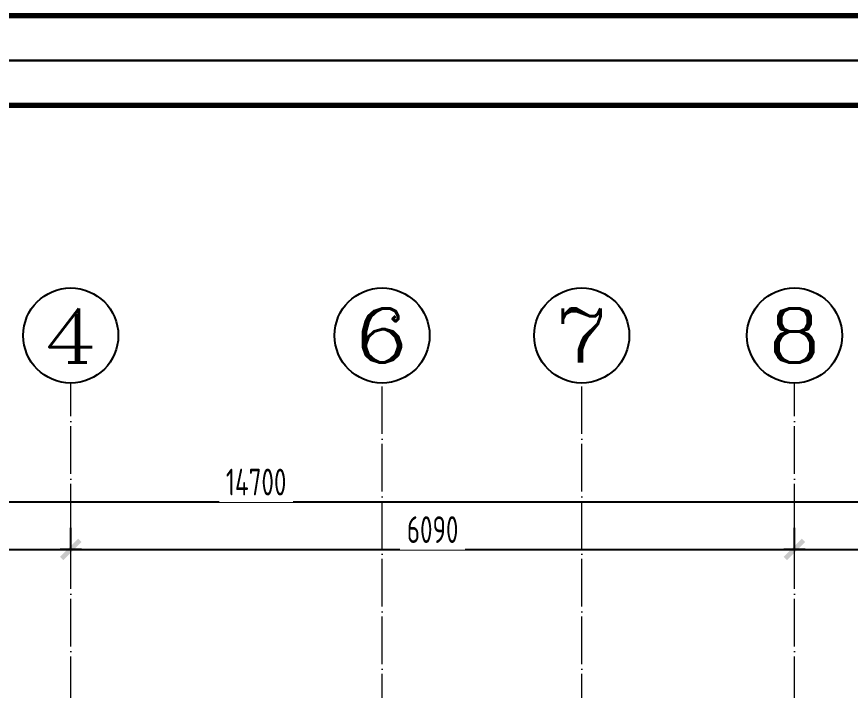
# Model space of a CAD drawing. Header units: inches. Extents: x -50945 to 250244, y -404780 to 18493.
# Drawn here: x 40685 to 47700, y -320176 to -314507 of the extents above; entities that cross this region are included whole.
import ezdxf
from ezdxf.enums import TextEntityAlignment as Align

# ---------------------------------------------------------------- set-up
doc = ezdxf.new("R2010")
doc.units = ezdxf.units.IN
doc.header["$MEASUREMENT"] = 0
doc.linetypes.add('DOTE', pattern=[2.42, 2, -0.2, 0.02, -0.2])
for name, color, linetype in [('15开关布置图-YJ', 2, 'Continuous'), ('AXIS', 1, 'Continuous'), ('AXIS_TEXT', 7, 'Continuous'), ('A图框', 7, 'Continuous'), ('D-ARCHI', 250, 'Continuous'), ('外标注', 50, 'Continuous')]:
    doc.layers.add(name, color=color, linetype=linetype)
doc.styles.add('_TCH_AXIS', font='COMPLEX', dxfattribs={"bigfont": 'GBCBIG'})
doc.styles.add('COMPLEX', font='COMPLEX')
doc.styles.add('HBA-DIMT', font='ARCHS.SHX', dxfattribs={"width": 0.8})
doc.dimstyles.new('HBA_40', dxfattribs={"dimscale": 50, "dimtxt": 2.5, "dimasz": 0.1, "dimexe": 2, "dimexo": 2.5, "dimgap": 0.6, "dimtad": 1, "dimdec": 0, "dimrnd": 5, "dimzin": 0, "dimtxsty": 'HBA-DIMT', "dimblk": 'HBA_DIMENSION_TICK', "dimblk1": 'HBA_DIMENSION_TICK', "dimblk2": 'HBA_DIMENSION_TICK', "dimcen": 0.125, "dimclrd": 44, "dimclre": 44, "dimclrt": 2, "dimadec": 0, "dimazin": 0, "dimtfac": 1, "dimtdec": 0, "dimtix": 1, "dimtmove": 1, "dimatfit": 3, "dimldrblk": 'HBA_Leader_Dot', "dimfxl": 0, "dimtvp": 1, "dimtfill": 1, "dimtolj": 1, "dimtzin": 0, "dimarcsym": 0})

# ---------------------------------------------------------------- blocks, each defined once
blk = doc.blocks.new('gegeg')
at = {"layer": 'A图框'}
blk.add_lwpolyline([(162587.3, -39217.7), (162587.3, -60007.7), (133187.3, -60007.7), (133187.3, -39217.7)], close=True, dxfattribs=at)
at = {"layer": 'A图框', "const_width": 42}
blk.add_lwpolyline([(133537.3, -40124.6), (133537.3, -39567.7), (162237.3, -39567.7), (162237.3, -57907.7)], dxfattribs=at)
blk.add_lwpolyline([(133537.3, -58257.7), (162237.3, -58257.7), (162237.3, -59657.7), (133537.3, -59657.7)], close=True, dxfattribs=at)
blk = doc.blocks.new('HBA_DIMENSION_TICK')
at = {"color": 0, "linetype": 'ByBlock'}
for p, q in [((-10, 0), (0, 0)), ((0, 0), (10, 0))]:
    blk.add_line(p, q, dxfattribs=at)
at = {"color": 50, "linetype": 'ByBlock'}
blk.add_solid([(-10, -7), (-7, -10), (7, 10), (10, 7)], dxfattribs=at)
blk = doc.blocks.new('*D391')
at = {"layer": 'Defpoints', "color": 0, "transparency": 16777216}
for p in [(41140.5, -318990.2), (38560.5, -319214.7), (41140.5, -319214.7)]:
    blk.add_point(p, dxfattribs=at)
at = {"layer": '外标注', "color": 44, "lineweight": -2, "transparency": 16777216}
for p, q in [((38560.5, -318990.2), (38560.5, -318810.2)), ((41140.5, -318990.2), (41140.5, -318810.2)), ((38569.5, -318990.2), (41131.5, -318990.2))]:
    blk.add_line(p, q, dxfattribs=at)
at = {"layer": '外标注', "color": 44, "lineweight": -2, "transparency": 16777216, "xscale": 9, "yscale": 9, "zscale": 9, "rotation": 180}
blk.add_blockref('HBA_DIMENSION_TICK', (38560.5, -318990.2), dxfattribs=at)
at = {"layer": '外标注', "color": 44, "lineweight": -2, "transparency": 16777216, "xscale": 9, "yscale": 9, "zscale": 9}
blk.add_blockref('HBA_DIMENSION_TICK', (41140.5, -318990.2), dxfattribs=at)
at = {"layer": '外标注', "color": 2, "transparency": 16777216, "insert": (39850.5, -318823.7), "char_height": 225, "attachment_point": 5, "style": 'HBA-DIMT', "bg_fill": 3, "box_fill_scale": 1.25, "bg_fill_color": 256, "bg_fill_true_color": 13158600, "bg_fill_transparency": 0}
blk.add_mtext('\\A1;2580', dxfattribs=at)
blk = doc.blocks.new('HBA_Leader_Dot')
at = {"color": 0, "linetype": 'ByBlock'}
blk.add_line((-5, 0), (-10, 0), dxfattribs=at)
at = {"color": 0, "linetype": 'ByBlock', "const_width": 5}
blk.add_lwpolyline([(-2.5, 0, 1), (2.5, 0, 1)], format="xyb", close=True, dxfattribs=at)
blk = doc.blocks.new('*D392')
at = {"layer": 'Defpoints', "color": 0, "transparency": 16777216}
for p in [(47230.5, -318990.2), (41140.5, -319214.7), (47230.5, -319214.7)]:
    blk.add_point(p, dxfattribs=at)
at = {"layer": '外标注', "color": 44, "lineweight": -2, "transparency": 16777216}
for p, q in [((41140.5, -318990.2), (41140.5, -318810.2)), ((47230.5, -318990.2), (47230.5, -318810.2)), ((41149.5, -318990.2), (47221.5, -318990.2))]:
    blk.add_line(p, q, dxfattribs=at)
at = {"layer": '外标注', "color": 44, "lineweight": -2, "transparency": 16777216, "xscale": 9, "yscale": 9, "zscale": 9, "rotation": 180}
blk.add_blockref('HBA_DIMENSION_TICK', (41140.5, -318990.2), dxfattribs=at)
at = {"layer": '外标注', "color": 44, "lineweight": -2, "transparency": 16777216, "xscale": 9, "yscale": 9, "zscale": 9}
blk.add_blockref('HBA_DIMENSION_TICK', (47230.5, -318990.2), dxfattribs=at)
at = {"layer": '外标注', "color": 2, "transparency": 16777216, "insert": (44185.5, -318823.7), "char_height": 225, "attachment_point": 5, "style": 'HBA-DIMT', "bg_fill": 3, "box_fill_scale": 1.25, "bg_fill_color": 256, "bg_fill_true_color": 13158600, "bg_fill_transparency": 0}
blk.add_mtext('\\A1;6090', dxfattribs=at)
blk = doc.blocks.new('*D393')
at = {"layer": 'Defpoints', "color": 0, "transparency": 16777216}
for p in [(50050.5, -318990.2), (47230.5, -319214.7), (50050.5, -319214.7)]:
    blk.add_point(p, dxfattribs=at)
at = {"layer": '外标注', "color": 44, "lineweight": -2, "transparency": 16777216}
for p, q in [((47230.5, -318990.2), (47230.5, -318810.2)), ((50050.5, -318990.2), (50050.5, -318810.2)), ((47239.5, -318990.2), (50041.5, -318990.2))]:
    blk.add_line(p, q, dxfattribs=at)
at = {"layer": '外标注', "color": 44, "lineweight": -2, "transparency": 16777216, "xscale": 9, "yscale": 9, "zscale": 9, "rotation": 180}
blk.add_blockref('HBA_DIMENSION_TICK', (47230.5, -318990.2), dxfattribs=at)
at = {"layer": '外标注', "color": 44, "lineweight": -2, "transparency": 16777216, "xscale": 9, "yscale": 9, "zscale": 9}
blk.add_blockref('HBA_DIMENSION_TICK', (50050.5, -318990.2), dxfattribs=at)
at = {"layer": '外标注', "color": 2, "transparency": 16777216, "insert": (48640.5, -318823.7), "char_height": 225, "attachment_point": 5, "style": 'HBA-DIMT', "bg_fill": 3, "box_fill_scale": 1.25, "bg_fill_color": 256, "bg_fill_true_color": 13158600, "bg_fill_transparency": 0}
blk.add_mtext('\\A1;2820', dxfattribs=at)
blk = doc.blocks.new('*D394')
at = {"layer": 'Defpoints', "color": 0, "transparency": 16777216}
for p in [(50050.5, -318590.2), (35350.5, -318990.2), (50050.5, -318990.2)]:
    blk.add_point(p, dxfattribs=at)
at = {"layer": '外标注', "color": 44, "lineweight": -2, "transparency": 16777216}
for p, q in [((35350.5, -318765.2), (35350.5, -318410.2)), ((50050.5, -318765.2), (50050.5, -318410.2)), ((35359.5, -318590.2), (50041.5, -318590.2))]:
    blk.add_line(p, q, dxfattribs=at)
at = {"layer": '外标注', "color": 44, "lineweight": -2, "transparency": 16777216, "xscale": 9, "yscale": 9, "zscale": 9, "rotation": 180}
blk.add_blockref('HBA_DIMENSION_TICK', (35350.5, -318590.2), dxfattribs=at)
at = {"layer": '外标注', "color": 44, "lineweight": -2, "transparency": 16777216, "xscale": 9, "yscale": 9, "zscale": 9}
blk.add_blockref('HBA_DIMENSION_TICK', (50050.5, -318590.2), dxfattribs=at)
at = {"layer": '外标注', "color": 2, "transparency": 16777216, "insert": (42700.5, -318423.7), "char_height": 225, "attachment_point": 5, "style": 'HBA-DIMT', "bg_fill": 3, "box_fill_scale": 1.25, "bg_fill_color": 256, "bg_fill_true_color": 13158600, "bg_fill_transparency": 0}
blk.add_mtext('\\A1;14700', dxfattribs=at)
blk = doc.blocks.new('_AXISO')
blk.add_circle((0, 0), 0.5)
at = {"layer": 'AXIS_TEXT', "style": 'COMPLEX', "width": 1.041667}
blk.add_attdef('A', text='', height=0.56, dxfattribs=at).set_placement((-0.25, -0.28), (0.25, -0.28), align=Align.FIT)

msp = doc.modelspace()

# ---------------------------------------------------------------- block references
at = {"layer": '15开关布置图-YJ', "color": 2, "xscale": 1.081091401797356, "yscale": 1.081091401797356, "zscale": 1.081091401797356}
msp.add_blockref('gegeg', (-116232.48, -250002.3), dxfattribs=at)
at = {"layer": 'AXIS'}
ref = msp.add_blockref('_AXISO', (41140.5, -317190.16), dxfattribs=dict(at, xscale=800, yscale=800, zscale=800))
ref.add_attrib('A', '4', dxfattribs={"layer": 'AXIS_TEXT', "height": 452.55, "style": '_TCH_AXIS', "width": 1.3125}).set_placement((40914.22, -317416.43), (41366.77, -317416.43), align=Align.FIT)
ref = msp.add_blockref('_AXISO', (43760.2, -317190.16), dxfattribs=dict(at, xscale=800, yscale=800, zscale=800))
ref.add_attrib('A', '6', dxfattribs={"layer": 'AXIS_TEXT', "height": 452.55, "style": '_TCH_AXIS', "width": 1.5}).set_placement((43533.92, -317416.43), (43986.47, -317416.43), align=Align.FIT)
ref = msp.add_blockref('_AXISO', (45440.2, -317190.16), dxfattribs=dict(at, xscale=800, yscale=800, zscale=800))
ref.add_attrib('A', '7', dxfattribs={"layer": 'AXIS_TEXT', "height": 452.55, "style": '_TCH_AXIS', "width": 1.5}).set_placement((45213.92, -317416.43), (45666.47, -317416.43), align=Align.FIT)
ref = msp.add_blockref('_AXISO', (47230.5, -317190.16), dxfattribs=dict(at, xscale=800, yscale=800, zscale=800))
ref.add_attrib('A', '8', dxfattribs={"layer": 'AXIS_TEXT', "height": 452.55, "style": '_TCH_AXIS', "width": 1.5}).set_placement((47004.22, -317416.43), (47456.77, -317416.43), align=Align.FIT)

# ---------------------------------------------------------------- dimensions: what is measured, and where the dimension line sits
at = {"layer": '外标注'}
dim = msp.add_linear_dim(base=(41140.5, -318990.16), p1=(38560.5, -319214.74), p2=(41140.5, -319214.74), dimstyle='HBA_40', override={"dimscale": 90, "dimfxl": 200, "dimfxlon": 1}, dxfattribs=at)
dim.commit()
dim.dimension.update_dxf_attribs({"geometry": '*D391', "text_midpoint": (39850.5, -318823.66)})

# ---------------------------------------------------------------- next in the draw order: dimensions: what is measured, and where the dimension line sits
dim = msp.add_linear_dim(base=(47230.5, -318990.16), p1=(41140.5, -319214.74), p2=(47230.5, -319214.74), dimstyle='HBA_40', override={"dimscale": 90, "dimfxl": 200, "dimfxlon": 1}, dxfattribs=at)
dim.commit()
dim.dimension.update_dxf_attribs({"geometry": '*D392', "text_midpoint": (44185.5, -318823.66)})

# ---------------------------------------------------------------- next in the draw order: dimensions: what is measured, and where the dimension line sits
dim = msp.add_linear_dim(base=(50050.5, -318990.16), p1=(47230.5, -319214.74), p2=(50050.5, -319214.74), dimstyle='HBA_40', override={"dimscale": 90, "dimfxl": 200, "dimfxlon": 1}, dxfattribs=at)
dim.commit()
dim.dimension.update_dxf_attribs({"geometry": '*D393', "text_midpoint": (48640.5, -318823.66)})

# ---------------------------------------------------------------- next in the draw order: dimensions: what is measured, and where the dimension line sits
dim = msp.add_linear_dim(base=(50050.5, -318590.16), p1=(35350.5, -318990.16), p2=(50050.5, -318990.16), dimstyle='HBA_40', override={"dimscale": 90, "dimfxl": 200, "dimfxlon": 1}, dxfattribs=at)
dim.commit()
dim.dimension.update_dxf_attribs({"geometry": '*D394', "text_midpoint": (42700.5, -318423.66)})

# ---------------------------------------------------------------- next in the draw order: linework, layer by layer
at = {"layer": 'D-ARCHI', "color": 251, "linetype": 'DOTE', "lineweight": 5, "ltscale": 200}
for p, q in [((41140.5, -325130.4), (41140.5, -317590.16)), ((43760.2, -332538.73), (43760.2, -317590.16)), ((45440.2, -332538.73), (45440.2, -317590.16)), ((47230.5, -325130.4), (47230.5, -317590.16))]:
    msp.add_line(p, q, dxfattribs=at)

# ---------------------------------------------------------------- next in the draw order: block references
at = {"layer": '15开关布置图-YJ', "color": 2, "xscale": 1.081091401797356, "yscale": 1.081091401797356, "zscale": 1.081091401797356}
msp.add_blockref('gegeg', (-116232.48, -272478.19), dxfattribs=at)

doc.saveas('drawing.dxf')
